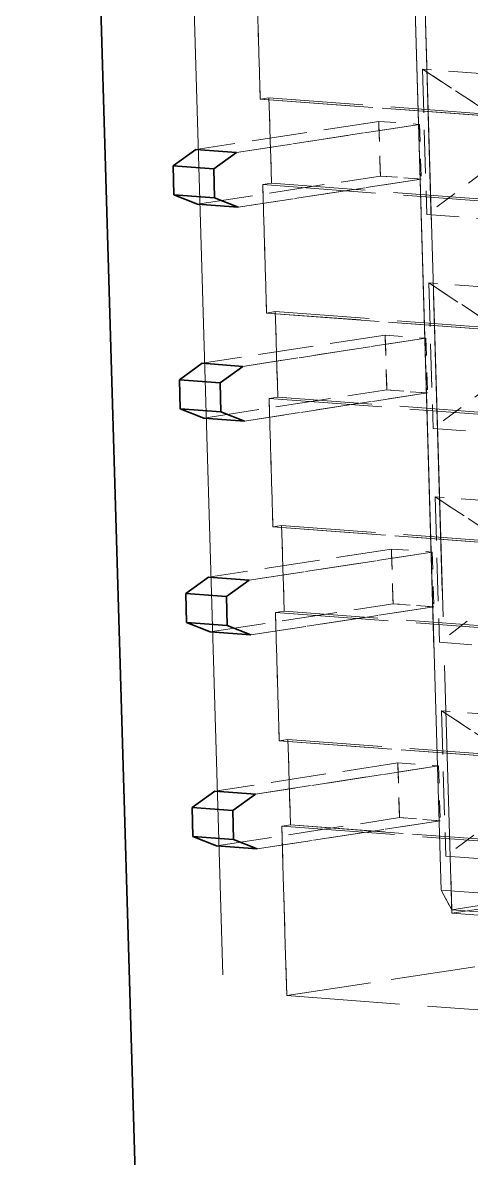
# Model space of a CAD drawing. Extents: x 23 to 417, y 3 to 294.
# Drawn here: x 325.92 to 328.52, y 137.22 to 143.81 of the extents above; entities that cross this region are included whole.
import ezdxf

# ---------------------------------------------------------------- set-up
doc = ezdxf.new("R2010")
doc.units = 0
doc.linetypes.add('DASHED', pattern=[15, 12, -3])
doc.layers.get('0').update_dxf_attribs({"lineweight": 13})

# ---------------------------------------------------------------- blocks, each defined once
blk = doc.blocks.new('BLOCK3535')
at = {"color": 7, "linetype": 'DASHED', "lineweight": 13}
for p, q in [((-51.61, 53.895), (-48.714, -43.926)), ((-48.609, 43.059), (-47.709, 12.67)), ((-48.609, 43.059), (-47.709, 12.67)), ((-47.833, 12.899), (-48.715, 42.693)), ((-48.715, 42.693), (-47.833, 12.899))]:
    blk.add_line(p, q, dxfattribs=at)
at = {"color": 7, "lineweight": 35}
blk.add_line((-52.689, 53.729), (-49.792, -44.092), dxfattribs=at)
at = {"color": 7, "linetype": 'DASHED', "lineweight": 13, "ltscale": 0.28763}
blk.add_line((-48.049, 24.13), (-47.709, 12.63), dxfattribs=at)
blk.add_line((-48.049, 24.13), (-47.709, 12.63), dxfattribs=at)
at = {"color": 7, "linetype": 'DASHED', "lineweight": 13, "ltscale": 0.037258}
for p, q in [((-49.932, 22.08), (-49.976, 23.57)), ((-49.976, 23.57), (-49.932, 22.08)), ((-49.858, 19.597), (-49.902, 21.087)), ((-49.902, 21.087), (-49.858, 19.597)), ((-49.785, 17.115), (-49.829, 18.604)), ((-49.829, 18.604), (-49.785, 17.115)), ((-49.711, 14.632), (-49.755, 16.122)), ((-49.755, 16.122), (-49.711, 14.632))]:
    blk.add_line(p, q, dxfattribs=at)
at = {"color": 7, "linetype": 'DASHED', "lineweight": 13, "ltscale": 0.03146}
for p, q in [((-46.794, 22.335), (-48.049, 22.428)), ((-46.794, 22.335), (-48.049, 22.428)), ((-47.999, 20.74), (-46.744, 20.647)), ((-47.999, 20.74), (-46.744, 20.647)), ((-46.721, 19.852), (-47.976, 19.946)), ((-46.721, 19.852), (-47.976, 19.946)), ((-47.926, 18.257), (-46.671, 18.164)), ((-47.926, 18.257), (-46.671, 18.164)), ((-46.647, 17.369), (-47.902, 17.463)), ((-46.647, 17.369), (-47.902, 17.463)), ((-47.852, 15.775), (-46.597, 15.681)), ((-47.852, 15.775), (-46.597, 15.681)), ((-46.574, 14.887), (-47.829, 14.98)), ((-46.574, 14.887), (-47.829, 14.98)), ((-47.779, 13.292), (-46.524, 13.198)), ((-47.779, 13.292), (-46.524, 13.198))]:
    blk.add_line(p, q, dxfattribs=at)
at = {"color": 7, "linetype": 'DASHED', "lineweight": 13, "ltscale": 0.042225}
for p, q in [((-48.049, 22.428), (-47.999, 20.74)), ((-48.049, 22.428), (-47.999, 20.74)), ((-47.976, 19.946), (-47.926, 18.257)), ((-47.976, 19.946), (-47.926, 18.257)), ((-47.902, 17.463), (-47.852, 15.775)), ((-47.902, 17.463), (-47.852, 15.775)), ((-47.829, 14.98), (-47.779, 13.292)), ((-47.829, 14.98), (-47.779, 13.292))]:
    blk.add_line(p, q, dxfattribs=at)
at = {"color": 7, "linetype": 'DASHED', "lineweight": 13, "ltscale": 0.021543}
for p, q in [((-48.049, 22.428), (-47.328, 21.956)), ((-47.328, 21.956), (-48.049, 22.428)), ((-47.976, 19.946), (-47.255, 19.473)), ((-47.255, 19.473), (-47.976, 19.946)), ((-47.902, 17.463), (-47.181, 16.991)), ((-47.181, 16.991), (-47.902, 17.463)), ((-47.829, 14.98), (-47.108, 14.508)), ((-47.108, 14.508), (-47.829, 14.98))]:
    blk.add_line(p, q, dxfattribs=at)
at = {"color": 7, "linetype": 'DASHED', "lineweight": 13, "ltscale": 0.002557}
for p, q in [((-49.932, 22.08), (-49.831, 22.096)), ((-49.831, 22.096), (-49.932, 22.08)), ((-49.801, 21.103), (-49.902, 21.087)), ((-49.801, 21.103), (-49.902, 21.087)), ((-49.858, 19.597), (-49.757, 19.613)), ((-49.757, 19.613), (-49.858, 19.597)), ((-49.728, 18.62), (-49.829, 18.604)), ((-49.728, 18.62), (-49.829, 18.604)), ((-49.785, 17.115), (-49.684, 17.13)), ((-49.684, 17.13), (-49.785, 17.115)), ((-49.654, 16.137), (-49.755, 16.122)), ((-49.654, 16.137), (-49.755, 16.122)), ((-49.711, 14.632), (-49.61, 14.648)), ((-49.61, 14.648), (-49.711, 14.632)), ((-49.682, 13.639), (-49.581, 13.654)), ((-49.581, 13.654), (-49.682, 13.639))]:
    blk.add_line(p, q, dxfattribs=at)
at = {"color": 7, "linetype": 'DASHED', "lineweight": 13, "ltscale": 0.109185}
for p, q in [((-45.576, 21.756), (-49.932, 22.08)), ((-49.932, 22.08), (-45.576, 21.756)), ((-45.475, 21.771), (-49.831, 22.096)), ((-45.475, 21.771), (-49.831, 22.096)), ((-45.446, 20.778), (-49.801, 21.103)), ((-45.446, 20.778), (-49.801, 21.103)), ((-49.902, 21.087), (-45.547, 20.763)), ((-49.902, 21.087), (-45.547, 20.763)), ((-45.503, 19.273), (-49.858, 19.597)), ((-49.858, 19.597), (-45.503, 19.273)), ((-45.402, 19.289), (-49.757, 19.613)), ((-45.402, 19.289), (-49.757, 19.613)), ((-49.829, 18.604), (-45.474, 18.28)), ((-49.829, 18.604), (-45.474, 18.28)), ((-45.372, 18.296), (-49.728, 18.62)), ((-45.372, 18.296), (-49.728, 18.62)), ((-45.429, 16.79), (-49.785, 17.115)), ((-49.785, 17.115), (-45.429, 16.79)), ((-45.328, 16.806), (-49.684, 17.13)), ((-45.328, 16.806), (-49.684, 17.13)), ((-49.755, 16.122), (-45.4, 15.797)), ((-49.755, 16.122), (-45.4, 15.797)), ((-45.299, 15.813), (-49.654, 16.137)), ((-45.299, 15.813), (-49.654, 16.137)), ((-45.255, 14.323), (-49.61, 14.648)), ((-45.255, 14.323), (-49.61, 14.648)), ((-45.356, 14.308), (-49.711, 14.632)), ((-49.711, 14.632), (-45.356, 14.308)), ((-49.682, 13.639), (-45.327, 13.315)), ((-49.682, 13.639), (-45.327, 13.315)), ((-49.581, 13.654), (-45.225, 13.33)), ((-45.225, 13.33), (-49.581, 13.654)), ((-49.624, 11.673), (-45.268, 11.348)), ((-49.624, 11.673), (-45.268, 11.348))]:
    blk.add_line(p, q, dxfattribs=at)
at = {"color": 7, "linetype": 'DASHED', "lineweight": 13, "ltscale": 0.024839}
for p, q in [((-49.831, 22.096), (-49.801, 21.103)), ((-49.801, 21.103), (-49.831, 22.096)), ((-49.757, 19.613), (-49.728, 18.62)), ((-49.728, 18.62), (-49.757, 19.613)), ((-49.684, 17.13), (-49.654, 16.137)), ((-49.654, 16.137), (-49.684, 17.13)), ((-49.61, 14.648), (-49.581, 13.654)), ((-49.581, 13.654), (-49.61, 14.648))]:
    blk.add_line(p, q, dxfattribs=at)
at = {"color": 7, "linetype": 'DASHED', "lineweight": 13, "ltscale": 0.053696}
for p, q in [((-48.556, 21.822), (-50.679, 21.496)), ((-48.556, 21.822), (-50.679, 21.496)), ((-50.206, 21.461), (-48.083, 21.787)), ((-48.083, 21.787), (-50.206, 21.461)), ((-50.66, 20.861), (-48.537, 21.187)), ((-50.66, 20.861), (-48.537, 21.187)), ((-48.064, 21.152), (-50.187, 20.826)), ((-50.187, 20.826), (-48.064, 21.152)), ((-48.482, 19.34), (-50.605, 19.014)), ((-48.482, 19.34), (-50.605, 19.014)), ((-50.133, 18.978), (-48.01, 19.305)), ((-48.01, 19.305), (-50.133, 18.978)), ((-50.586, 18.378), (-48.463, 18.704)), ((-50.586, 18.378), (-48.463, 18.704)), ((-47.991, 18.669), (-50.114, 18.343)), ((-50.114, 18.343), (-47.991, 18.669)), ((-48.409, 16.857), (-50.532, 16.531)), ((-48.409, 16.857), (-50.532, 16.531)), ((-50.059, 16.496), (-47.936, 16.822)), ((-47.936, 16.822), (-50.059, 16.496)), ((-50.513, 15.895), (-48.39, 16.221)), ((-50.513, 15.895), (-48.39, 16.221)), ((-47.917, 16.186), (-50.04, 15.86)), ((-50.04, 15.86), (-47.917, 16.186)), ((-48.335, 14.374), (-50.458, 14.048)), ((-48.335, 14.374), (-50.458, 14.048)), ((-49.986, 14.013), (-47.863, 14.339)), ((-47.863, 14.339), (-49.986, 14.013)), ((-50.439, 13.412), (-48.316, 13.739)), ((-50.439, 13.412), (-48.316, 13.739)), ((-47.844, 13.703), (-49.967, 13.377)), ((-49.967, 13.377), (-47.844, 13.703))]:
    blk.add_line(p, q, dxfattribs=at)
at = {"color": 7, "linetype": 'DASHED', "lineweight": 13, "ltscale": 0.011844}
for p, q in [((-48.556, 21.822), (-48.083, 21.787)), ((-48.556, 21.822), (-48.083, 21.787)), ((-48.064, 21.152), (-48.537, 21.187)), ((-48.537, 21.187), (-48.064, 21.152)), ((-48.482, 19.34), (-48.01, 19.305)), ((-48.482, 19.34), (-48.01, 19.305)), ((-47.991, 18.669), (-48.463, 18.704)), ((-48.463, 18.704), (-47.991, 18.669)), ((-48.409, 16.857), (-47.936, 16.822)), ((-48.409, 16.857), (-47.936, 16.822)), ((-47.917, 16.186), (-48.39, 16.221)), ((-48.39, 16.221), (-47.917, 16.186)), ((-48.335, 14.374), (-47.863, 14.339)), ((-48.335, 14.374), (-47.863, 14.339)), ((-47.844, 13.703), (-48.316, 13.739)), ((-48.316, 13.739), (-47.844, 13.703))]:
    blk.add_line(p, q, dxfattribs=at)
at = {"color": 7, "linetype": 'DASHED', "lineweight": 13, "ltscale": 0.015897}
for p, q in [((-48.537, 21.187), (-48.556, 21.822)), ((-48.556, 21.822), (-48.537, 21.187)), ((-48.083, 21.787), (-48.064, 21.152)), ((-48.083, 21.787), (-48.064, 21.152)), ((-48.463, 18.704), (-48.482, 19.34)), ((-48.482, 19.34), (-48.463, 18.704)), ((-48.01, 19.305), (-47.991, 18.669)), ((-48.01, 19.305), (-47.991, 18.669)), ((-48.39, 16.221), (-48.409, 16.857)), ((-48.409, 16.857), (-48.39, 16.221)), ((-47.936, 16.822), (-47.917, 16.186)), ((-47.936, 16.822), (-47.917, 16.186)), ((-48.316, 13.739), (-48.335, 14.374)), ((-48.335, 14.374), (-48.316, 13.739)), ((-47.863, 14.339), (-47.844, 13.703)), ((-47.863, 14.339), (-47.844, 13.703))]:
    blk.add_line(p, q, dxfattribs=at)
at = {"color": 7, "lineweight": 35, "ltscale": 0.008161}
for p, q in [((-50.679, 21.496), (-50.944, 21.306)), ((-50.679, 21.496), (-50.944, 21.306)), ((-50.471, 21.271), (-50.206, 21.461)), ((-50.206, 21.461), (-50.471, 21.271)), ((-50.605, 19.014), (-50.87, 18.823)), ((-50.605, 19.014), (-50.87, 18.823)), ((-50.398, 18.788), (-50.133, 18.978)), ((-50.133, 18.978), (-50.398, 18.788)), ((-50.532, 16.531), (-50.797, 16.34)), ((-50.532, 16.531), (-50.797, 16.34)), ((-50.324, 16.305), (-50.059, 16.496)), ((-50.059, 16.496), (-50.324, 16.305)), ((-50.458, 14.048), (-50.723, 13.858)), ((-50.458, 14.048), (-50.723, 13.858)), ((-50.251, 13.822), (-49.986, 14.013)), ((-49.986, 14.013), (-50.251, 13.822))]:
    blk.add_line(p, q, dxfattribs=at)
at = {"color": 7, "lineweight": 35, "ltscale": 0.011844}
for p, q in [((-50.206, 21.461), (-50.679, 21.496)), ((-50.679, 21.496), (-50.206, 21.461)), ((-50.944, 21.306), (-50.471, 21.271)), ((-50.944, 21.306), (-50.471, 21.271)), ((-50.934, 20.968), (-50.461, 20.933)), ((-50.934, 20.968), (-50.461, 20.933)), ((-50.187, 20.826), (-50.66, 20.861)), ((-50.66, 20.861), (-50.187, 20.826)), ((-50.133, 18.978), (-50.605, 19.014)), ((-50.605, 19.014), (-50.133, 18.978)), ((-50.87, 18.823), (-50.398, 18.788)), ((-50.87, 18.823), (-50.398, 18.788)), ((-50.86, 18.486), (-50.388, 18.45)), ((-50.86, 18.486), (-50.388, 18.45)), ((-50.114, 18.343), (-50.586, 18.378)), ((-50.586, 18.378), (-50.114, 18.343)), ((-50.059, 16.496), (-50.532, 16.531)), ((-50.532, 16.531), (-50.059, 16.496)), ((-50.797, 16.34), (-50.324, 16.305)), ((-50.797, 16.34), (-50.324, 16.305)), ((-50.787, 16.003), (-50.314, 15.968)), ((-50.787, 16.003), (-50.314, 15.968)), ((-50.04, 15.86), (-50.513, 15.895)), ((-50.513, 15.895), (-50.04, 15.86)), ((-49.986, 14.013), (-50.458, 14.048)), ((-50.458, 14.048), (-49.986, 14.013)), ((-50.723, 13.858), (-50.251, 13.822)), ((-50.723, 13.858), (-50.251, 13.822)), ((-50.713, 13.52), (-50.241, 13.485)), ((-50.713, 13.52), (-50.241, 13.485)), ((-49.967, 13.377), (-50.439, 13.412)), ((-50.439, 13.412), (-49.967, 13.377))]:
    blk.add_line(p, q, dxfattribs=at)
at = {"color": 7, "lineweight": 35, "ltscale": 0.008445}
for p, q in [((-50.944, 21.306), (-50.934, 20.968)), ((-50.944, 21.306), (-50.934, 20.968)), ((-50.461, 20.933), (-50.471, 21.271)), ((-50.471, 21.271), (-50.461, 20.933)), ((-50.87, 18.823), (-50.86, 18.486)), ((-50.87, 18.823), (-50.86, 18.486)), ((-50.388, 18.45), (-50.398, 18.788)), ((-50.398, 18.788), (-50.388, 18.45)), ((-50.797, 16.34), (-50.787, 16.003)), ((-50.797, 16.34), (-50.787, 16.003)), ((-50.314, 15.968), (-50.324, 16.305)), ((-50.324, 16.305), (-50.314, 15.968)), ((-50.723, 13.858), (-50.713, 13.52)), ((-50.723, 13.858), (-50.713, 13.52)), ((-50.241, 13.485), (-50.251, 13.822)), ((-50.251, 13.822), (-50.241, 13.485))]:
    blk.add_line(p, q, dxfattribs=at)
at = {"color": 7, "linetype": 'DASHED', "lineweight": 13, "ltscale": 0.02164}
for p, q in [((-47.308, 21.261), (-47.999, 20.74)), ((-47.308, 21.261), (-47.999, 20.74)), ((-47.234, 18.778), (-47.926, 18.257)), ((-47.234, 18.778), (-47.926, 18.257)), ((-47.161, 16.295), (-47.852, 15.775)), ((-47.161, 16.295), (-47.852, 15.775)), ((-47.087, 13.813), (-47.779, 13.292)), ((-47.087, 13.813), (-47.779, 13.292))]:
    blk.add_line(p, q, dxfattribs=at)
at = {"color": 7, "lineweight": 35, "ltscale": 0.007359}
for p, q in [((-50.934, 20.968), (-50.66, 20.861)), ((-50.934, 20.968), (-50.66, 20.861)), ((-50.187, 20.826), (-50.461, 20.933)), ((-50.461, 20.933), (-50.187, 20.826)), ((-50.86, 18.486), (-50.586, 18.378)), ((-50.86, 18.486), (-50.586, 18.378)), ((-50.114, 18.343), (-50.388, 18.45)), ((-50.388, 18.45), (-50.114, 18.343)), ((-50.787, 16.003), (-50.513, 15.895)), ((-50.787, 16.003), (-50.513, 15.895)), ((-50.04, 15.86), (-50.314, 15.968)), ((-50.314, 15.968), (-50.04, 15.86)), ((-50.713, 13.52), (-50.439, 13.412)), ((-50.713, 13.52), (-50.439, 13.412)), ((-49.967, 13.377), (-50.241, 13.485)), ((-50.241, 13.485), (-49.967, 13.377))]:
    blk.add_line(p, q, dxfattribs=at)
at = {"color": 7, "linetype": 'DASHED', "lineweight": 13, "ltscale": 0.04918}
for p, q in [((-49.624, 11.673), (-49.682, 13.639)), ((-49.682, 13.639), (-49.624, 11.673))]:
    blk.add_line(p, q, dxfattribs=at)
at = {"color": 7, "linetype": 'DASHED', "lineweight": 13, "ltscale": 0.112506}
for p, q in [((-43.261, 13.353), (-47.709, 12.67)), ((-47.709, 12.67), (-43.261, 13.353))]:
    blk.add_line(p, q, dxfattribs=at)
at = {"color": 7, "linetype": 'DASHED', "lineweight": 13, "ltscale": 0.08097}
blk.add_line((-47.709, 12.63), (-44.508, 13.122), dxfattribs=at)
blk.add_line((-47.709, 12.63), (-44.508, 13.122), dxfattribs=at)
at = {"color": 7, "linetype": 'DASHED', "lineweight": 13, "ltscale": 0.068842}
blk.add_line((-45.087, 12.695), (-47.833, 12.899), dxfattribs=at)
blk.add_line((-45.087, 12.695), (-47.833, 12.899), dxfattribs=at)
at = {"color": 7, "linetype": 'DASHED', "lineweight": 13, "ltscale": 0.006529}
for p, q in [((-47.709, 12.67), (-47.833, 12.899)), ((-47.833, 12.899), (-47.709, 12.67))]:
    blk.add_line(p, q, dxfattribs=at)
at = {"color": 7, "linetype": 'DASHED', "lineweight": 13, "ltscale": 0.079946}
blk.add_line((-44.52, 12.432), (-47.709, 12.67), dxfattribs=at)
blk.add_line((-44.52, 12.432), (-47.709, 12.67), dxfattribs=at)
at = {"color": 7, "linetype": 'DASHED', "lineweight": 13, "ltscale": 0.051817}
blk.add_line((-47.709, 12.63), (-45.642, 12.476), dxfattribs=at)
blk.add_line((-47.709, 12.63), (-45.642, 12.476), dxfattribs=at)
at = {"color": 7, "linetype": 'DASHED', "lineweight": 13, "ltscale": 0.081822}
blk.add_line((-49.624, 11.673), (-46.389, 12.169), dxfattribs=at)
blk.add_line((-49.624, 11.673), (-46.389, 12.169), dxfattribs=at)

msp = doc.modelspace()

# ---------------------------------------------------------------- block references
at = {"lineweight": 0, "xscale": 0.5, "yscale": 0.5, "zscale": 0.5}
msp.add_blockref('BLOCK3535', (352.2652, 132.3303), dxfattribs=at)

doc.saveas('drawing.dxf')
